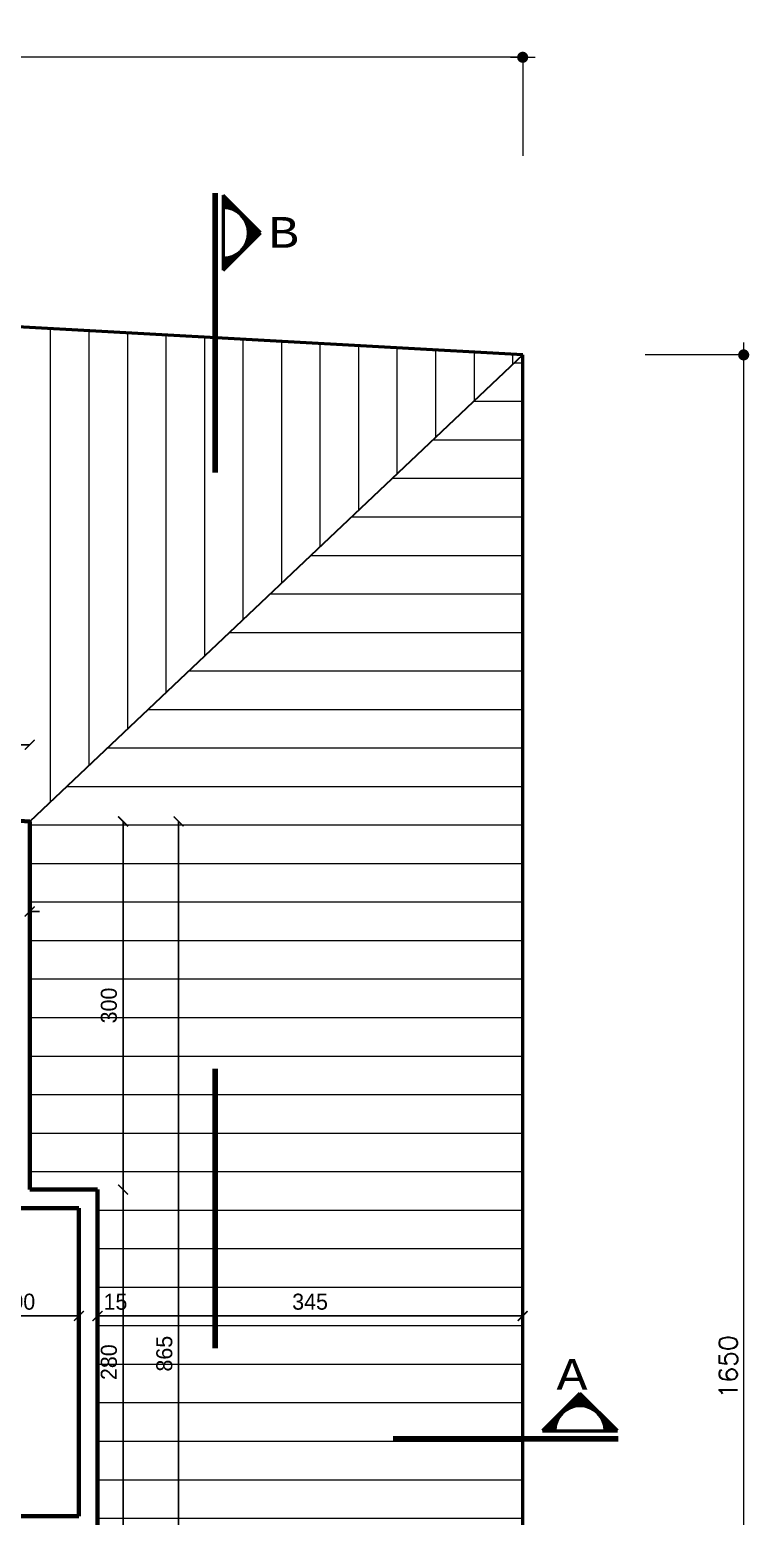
# Model space of a CAD drawing. Header units: millimetres. Extents: x 35860 to 71103, y -11298 to -8385.
# Drawn here: x 53546 to 54129, y -10123 to -8917 of the extents above; entities that cross this region are included whole.
import ezdxf

# ---------------------------------------------------------------- set-up
doc = ezdxf.new("R2010")
doc.units = ezdxf.units.MM
doc.header["$MEASUREMENT"] = 0
doc.layers.get('0').update_dxf_attribs({"lineweight": 15})
doc.layers.get('Defpoints').update_dxf_attribs({"lineweight": 20})
for name, color, linetype, lineweight in [('03_Yazı', 1, 'Continuous', 30), ('05', 4, 'Continuous', 50), ('07', 3, 'Continuous', 70), ('Aks&Tefriş', 5, 'Continuous', 20), ('Ölçü', 140, 'Continuous', 20)]:
    doc.layers.add(name, color=color, linetype=linetype, lineweight=lineweight)
doc.styles.add('0', font='txt.shx')
doc.styles.add('C', font='')
doc.styles.get('C').set_extended_font_data('Courier New Tur')
doc.dimstyles.new('_VI80I', dxfattribs={"dimtxt": 15, "dimasz": 1, "dimexe": 0, "dimexo": 100, "dimgap": 5, "dimtad": 1, "dimdec": 0, "dimlfac": -1, "dimzin": 12, "dimdsep": 46, "dimtxsty": '0', "dimblk1": 'DOT80_2', "dimblk2": 'DOT80_1', "dimsah": 1, "dimcen": 2.5, "dimse1": 1, "dimse2": 1, "dimclrd": 256, "dimclrt": 1, "dimadec": 8, "dimazin": 0, "dimtfac": 1, "dimtdec": 0, "dimtmove": 0, "dimatfit": 0, "dimldrblk": 'DOT', "dimfxl": 1, "dimtolj": 1, "dimtzin": 0, "dimlwd": -1, "dimarcsym": 0})
doc.dimstyles.new('STANDART', dxfattribs={"dimtxt": 13, "dimasz": 8, "dimexe": 1.25, "dimexo": 0.625, "dimgap": 5, "dimtad": 1, "dimdec": 0, "dimrnd": 5, "dimzin": 1, "dimdsep": 46, "dimtxsty": 'Standard', "dimblk1": 'ARCHTICK', "dimblk2": 'ARCHTICK', "dimsah": 1, "dimcen": 2.5, "dimclrd": 256, "dimclre": 256, "dimclrt": 1, "dimadec": 0, "dimazin": 0, "dimtfac": 1, "dimtdec": 0, "dimtofl": 0, "dimtmove": 1, "dimatfit": 0, "dimldrblk": 'ARCHTICK', "dimfxl": 1, "dimtolj": 1, "dimtzin": 0, "dimarcsym": 0})

# ---------------------------------------------------------------- blocks, each defined once
blk = doc.blocks.new('_ARCHTICK')
at = {"color": 0, "linetype": 'ByBlock', "const_width": 0.15}
blk.add_lwpolyline([(-0.5, -0.5), (0.5, 0.5)], dxfattribs=at)
blk = doc.blocks.new('*D60')
at = {"layer": 'Defpoints', "color": 0, "transparency": 16777216}
for p in [(53545.5, -9559.6), (53530.5, -9575.4), (53530.5, -9632.7)]:
    blk.add_point(p, dxfattribs=at)
at = {"layer": 'Ölçü', "lineweight": -2, "transparency": 16777216}
for p, q in [((53530.5, -9576.1), (53530.5, -9634)), ((53530.5, -9632.7), (53522.5, -9632.7)), ((53545.5, -9632.7), (53553.5, -9632.7))]:
    blk.add_line(p, q, dxfattribs=at)
at = {"layer": 'Ölçü', "lineweight": -2, "transparency": 16777216, "xscale": 8, "yscale": 8, "zscale": 8}
blk.add_blockref('_ARCHTICK', (53530.5, -9632.7), dxfattribs=at)
at = {"layer": 'Ölçü', "lineweight": -2, "transparency": 16777216, "xscale": 8, "yscale": 8, "zscale": 8, "rotation": 180}
blk.add_blockref('_ARCHTICK', (53545.5, -9632.7), dxfattribs=at)
at = {"layer": 'Ölçü', "color": 1, "transparency": 16777216, "insert": (53506.7, -9621.2), "char_height": 13, "attachment_point": 5}
blk.add_mtext('\\A1;15', dxfattribs=at)
blk = doc.blocks.new('*D63')
at = {"layer": 'Defpoints', "color": 0, "transparency": 16777216}
for p in [(53485.5, -9960.9), (53585.5, -9960.9), (53585.5, -9962)]:
    blk.add_point(p, dxfattribs=at)
at = {"layer": 'Ölçü', "lineweight": -2, "transparency": 16777216}
for p, q in [((53485.5, -9960.9), (53585.5, -9960.9)), ((53585.5, -9961.4), (53585.5, -9959.7))]:
    blk.add_line(p, q, dxfattribs=at)
at = {"layer": 'Ölçü', "lineweight": -2, "transparency": 16777216, "xscale": 8, "yscale": 8, "zscale": 8, "rotation": 180}
blk.add_blockref('_ARCHTICK', (53485.5, -9960.9), dxfattribs=at)
at = {"layer": 'Ölçü', "lineweight": -2, "transparency": 16777216, "xscale": 8, "yscale": 8, "zscale": 8}
blk.add_blockref('_ARCHTICK', (53585.5, -9960.9), dxfattribs=at)
at = {"layer": 'Ölçü', "color": 1, "transparency": 16777216, "insert": (53535.5, -9949.4), "char_height": 13, "attachment_point": 5}
blk.add_mtext('\\A1;100', dxfattribs=at)
blk = doc.blocks.new('*D64')
at = {"layer": 'Defpoints', "color": 0, "transparency": 16777216}
for p in [(53585.5, -9962), (53600.5, -9960.9), (53600.5, -9962)]:
    blk.add_point(p, dxfattribs=at)
at = {"layer": 'Ölçü', "lineweight": -2, "transparency": 16777216}
for p, q in [((53585.5, -9960.9), (53577.5, -9960.9)), ((53600.5, -9961.4), (53600.5, -9959.7)), ((53600.5, -9960.9), (53608.5, -9960.9))]:
    blk.add_line(p, q, dxfattribs=at)
at = {"layer": 'Ölçü', "lineweight": -2, "transparency": 16777216, "xscale": 8, "yscale": 8, "zscale": 8}
blk.add_blockref('_ARCHTICK', (53585.5, -9960.9), dxfattribs=at)
at = {"layer": 'Ölçü', "lineweight": -2, "transparency": 16777216, "xscale": 8, "yscale": 8, "zscale": 8, "rotation": 180}
blk.add_blockref('_ARCHTICK', (53600.5, -9960.9), dxfattribs=at)
at = {"layer": 'Ölçü', "color": 1, "transparency": 16777216, "insert": (53615.1, -9949.4), "char_height": 13, "attachment_point": 5}
blk.add_mtext('\\A1;15', dxfattribs=at)
blk = doc.blocks.new('*D65')
at = {"layer": 'Defpoints', "color": 0, "transparency": 16777216}
for p in [(53600.5, -9962), (53945.5, -9960.9), (53945.5, -9964.9)]:
    blk.add_point(p, dxfattribs=at)
at = {"layer": 'Ölçü', "lineweight": -2, "transparency": 16777216}
for p, q in [((53600.5, -9960.9), (53945.5, -9960.9)), ((53945.5, -9964.3), (53945.5, -9959.7))]:
    blk.add_line(p, q, dxfattribs=at)
at = {"layer": 'Ölçü', "lineweight": -2, "transparency": 16777216, "xscale": 8, "yscale": 8, "zscale": 8, "rotation": 180}
blk.add_blockref('_ARCHTICK', (53600.5, -9960.9), dxfattribs=at)
at = {"layer": 'Ölçü', "lineweight": -2, "transparency": 16777216, "xscale": 8, "yscale": 8, "zscale": 8}
blk.add_blockref('_ARCHTICK', (53945.5, -9960.9), dxfattribs=at)
at = {"layer": 'Ölçü', "color": 1, "transparency": 16777216, "insert": (53773, -9949.4), "char_height": 13, "attachment_point": 5}
blk.add_mtext('\\A1;345', dxfattribs=at)
blk = doc.blocks.new('*D76')
at = {"layer": 'Defpoints', "color": 0, "transparency": 16777216}
for p in [(53145.5, -9497.4), (53145.5, -9537.5), (53545.5, -9559.6)]:
    blk.add_point(p, dxfattribs=at)
at = {"layer": 'Ölçü', "lineweight": -2, "transparency": 16777216}
for p, q in [((53145.5, -9536.9), (53145.5, -9496.1)), ((53545.5, -9497.4), (53145.5, -9497.4))]:
    blk.add_line(p, q, dxfattribs=at)
at = {"layer": 'Ölçü', "lineweight": -2, "transparency": 16777216, "xscale": 8, "yscale": 8, "zscale": 8, "rotation": 180}
blk.add_blockref('_ARCHTICK', (53145.5, -9497.4), dxfattribs=at)
at = {"layer": 'Ölçü', "lineweight": -2, "transparency": 16777216, "xscale": 8, "yscale": 8, "zscale": 8}
blk.add_blockref('_ARCHTICK', (53545.5, -9497.4), dxfattribs=at)
at = {"layer": 'Ölçü', "color": 1, "transparency": 16777216, "insert": (53345.5, -9485.9), "char_height": 13, "attachment_point": 5}
blk.add_mtext('\\A1;400', dxfattribs=at)
blk = doc.blocks.new('DOT')
at = {"color": 0}
blk.add_line((-10, 0), (10, 0), dxfattribs=at)
at = {"color": 0, "const_width": 4.5}
blk.add_lwpolyline([(-2.25, 0, 1), (2.25, 0, 1)], format="xyb", close=True, dxfattribs=at)
blk = doc.blocks.new('DOT80_1')
at = {"color": 0}
blk.add_line((0, 0), (0, 80), dxfattribs=at)
blk.add_blockref('DOT', (0, 0))
blk = doc.blocks.new('DOT80_2')
at = {"color": 0}
blk.add_line((0, 0), (0, -80), dxfattribs=at)
blk.add_blockref('DOT', (0, 0))
blk = doc.blocks.new('*D361')
at = {"layer": 'Aks&Tefriş', "transparency": 16777216}
blk.add_line((53944.5, -8939.6), (52746.5, -8939.6), dxfattribs=at)
at = {"layer": 'Defpoints', "color": 0, "transparency": 16777216}
for p in [(52745.5, -8939.6), (52745.5, -9114.8), (53945.5, -9181.1)]:
    blk.add_point(p, dxfattribs=at)
at = {"layer": 'Aks&Tefriş', "transparency": 16777216, "rotation": 180}
blk.add_blockref('DOT80_1', (52745.5, -8939.6), dxfattribs=at)
at = {"layer": 'Aks&Tefriş', "transparency": 16777216}
blk.add_blockref('DOT80_2', (53945.5, -8939.6), dxfattribs=at)
at = {"layer": 'Aks&Tefriş', "color": 1, "transparency": 16777216, "insert": (53345.5, -8927.1), "char_height": 15, "attachment_point": 5, "style": '0'}
blk.add_mtext('\\A1;1200', dxfattribs=at)
blk = doc.blocks.new('*D1035')
at = {"layer": 'Defpoints', "color": 0, "transparency": 16777216}
for p in [(53600.5, -9858.4), (53621.3, -9858.4), (53545.5, -10138.4)]:
    blk.add_point(p, dxfattribs=at)
at = {"layer": 'Ölçü', "lineweight": -2, "transparency": 16777216}
blk.add_line((53621.3, -10138.4), (53621.3, -9858.4), dxfattribs=at)
at = {"layer": 'Ölçü', "lineweight": -2, "transparency": 16777216, "xscale": 8, "yscale": 8, "zscale": 8}
for p, rotation in [((53621.3, -9858.4), 90), ((53621.3, -10138.4), 270)]:
    blk.add_blockref('_ARCHTICK', p, dxfattribs=dict(at, rotation=rotation))
at = {"layer": 'Ölçü', "color": 1, "transparency": 16777216, "insert": (53609.8, -9998.4), "char_height": 13, "attachment_point": 5, "rotation": 90}
blk.add_mtext('\\A1;280', dxfattribs=at)
blk = doc.blocks.new('*D1036')
at = {"layer": 'Defpoints', "color": 0, "transparency": 16777216}
for p in [(53546.2, -9559.6), (53621.3, -9559.6), (53600.5, -9858.4)]:
    blk.add_point(p, dxfattribs=at)
at = {"layer": 'Ölçü', "lineweight": -2, "transparency": 16777216}
blk.add_line((53621.3, -9858.4), (53621.3, -9559.6), dxfattribs=at)
at = {"layer": 'Ölçü', "lineweight": -2, "transparency": 16777216, "xscale": 8, "yscale": 8, "zscale": 8}
for p, rotation in [((53621.3, -9559.6), 90), ((53621.3, -9858.4), 270)]:
    blk.add_blockref('_ARCHTICK', p, dxfattribs=dict(at, rotation=rotation))
at = {"layer": 'Ölçü', "color": 1, "transparency": 16777216, "insert": (53609.8, -9709), "char_height": 13, "attachment_point": 5, "rotation": 90}
blk.add_mtext('\\A1;300', dxfattribs=at)
blk = doc.blocks.new('*D1055')
at = {"layer": 'Defpoints', "color": 0, "transparency": 16777216}
for p in [(53545.5, -9559.6), (53666.3, -9559.6), (53589.9, -10423.4)]:
    blk.add_point(p, dxfattribs=at)
at = {"layer": 'Ölçü', "lineweight": -2, "transparency": 16777216}
blk.add_line((53666.3, -10423.4), (53666.3, -9559.6), dxfattribs=at)
at = {"layer": 'Ölçü', "lineweight": -2, "transparency": 16777216, "xscale": 8, "yscale": 8, "zscale": 8}
for p, rotation in [((53666.3, -9559.6), 90), ((53666.3, -10423.4), 270)]:
    blk.add_blockref('_ARCHTICK', p, dxfattribs=dict(at, rotation=rotation))
at = {"layer": 'Ölçü', "color": 1, "transparency": 16777216, "insert": (53654.8, -9991.5), "char_height": 13, "attachment_point": 5, "rotation": 90}
blk.add_mtext('\\A1;865', dxfattribs=at)

msp = doc.modelspace()

# ---------------------------------------------------------------- hatches: boundary and pattern name
h = msp.add_hatch()
h.set_pattern_fill('LINE', color=256, scale=250, angle=90, style=0)
h.paths.add_polyline_path([(53945.5, -9181.1), (52745.5, -9114.8), (53145.5, -9537.5), (53399.5, -9551.5), (53399.8, -9546.5), (53509.6, -9552.6), (53509.3, -9557.6), (53545.5, -9559.6)])
h.paths.add_polyline_path([(53335.5, -9398.8), (53335.5, -9473.8), (53320.5, -9473.8), (53320.5, -9398.8)], flags=16)
h.paths.add_polyline_path([(53321, -9466.2, -1), (53334.8, -9466.2, -1)], flags=0)
h.paths.add_polyline_path([(53334.8, -9451.2, -1), (53321, -9451.2, -1)], flags=0)
h.paths.add_polyline_path([(53334.8, -9436.2, -1), (53321, -9436.2, -1)], flags=0)
h.paths.add_polyline_path([(53334.8, -9421.2, -1), (53321, -9421.2, -1)], flags=0)
h.paths.add_polyline_path([(53335.5, -9458.8), (53335.5, -9473.8), (53326.9, -9473.8), (53326.9, -9463), (53324.6, -9458.8)], flags=16)
h.paths.add_polyline_path([(53334.8, -9406.2, -1), (53321, -9406.2, -1)], flags=0)
h.paths.add_polyline_path([(53399.3, -9370.8), (53399.3, -9334), (53418.8, -9334), (53418.8, -9370.8)], flags=24)
h.paths.add_polyline_path([(53327.1, -9476.1), (53364, -9476.1), (53364, -9495.6), (53327.1, -9495.6)], flags=24)
h.paths.add_polyline_path([(53399.3, -9547.9), (53399.3, -9524.1), (53418.8, -9524.1), (53418.8, -9547.9)], flags=24)
h = msp.add_hatch()
h.set_pattern_fill('LINE', color=256, scale=250, style=0)
h.paths.add_polyline_path([(53945.5, -9181.1), (53545.5, -9559.6), (53545.5, -9858.4), (53600.5, -9858.4), (53600.5, -10138.4), (53545.5, -10138.4), (53545.5, -10423.4), (53945.5, -10823.4)])
h.paths.add_polyline_path([(53603.1, -9939.7), (53627, -9939.7), (53627, -9959.2), (53603.1, -9959.2)], flags=24)
h.paths.add_polyline_path([(53752.5, -9939.7), (53793.6, -9939.7), (53793.6, -9959.2), (53752.5, -9959.2)], flags=24)
h.paths.add_polyline_path([(53544.4, -10326.4), (53568.2, -10326.4), (53568.2, -10345.9), (53544.4, -10345.9)], flags=9)
h.paths.add_polyline_path([(53600.7, -9727.4), (53600.7, -9690.6), (53620.2, -9690.6), (53620.2, -9727.4)], flags=24)

# ---------------------------------------------------------------- linework, layer by layer
at = {"layer": '03_Yazı'}
msp.add_line((53945.5, -9181.1), (53545.5, -9559.6), dxfattribs=at)
at = {"layer": '05', "ltscale": 3}
for p, q in [((53695.1, -9276.5), (53695.1, -9049.9)), ((53695.1, -9276.5), (53695.1, -9049.9)), ((53695.1, -9276.5), (53695.1, -9049.9)), ((53696.1, -9276.5), (53696.1, -9049.9)), ((53696.1, -9276.5), (53696.1, -9049.9)), ((53696.1, -9276.5), (53696.1, -9049.9)), ((53697.1, -9276.5), (53697.1, -9049.9)), ((53697.1, -9276.5), (53697.1, -9049.9)), ((53697.1, -9276.5), (53697.1, -9049.9)), ((53695.1, -9987), (53695.1, -9760.3)), ((53695.1, -9987), (53695.1, -9760.3)), ((53695.1, -9987), (53695.1, -9760.3)), ((53696.1, -9987), (53696.1, -9760.3)), ((53696.1, -9987), (53696.1, -9760.3)), ((53696.1, -9987), (53696.1, -9760.3)), ((53697.1, -9987), (53697.1, -9760.3)), ((53697.1, -9987), (53697.1, -9760.3)), ((53697.1, -9987), (53697.1, -9760.3)), ((54022.9, -10059.7), (53840.3, -10059.7)), ((54022.9, -10059.7), (53840.3, -10059.7)), ((54022.9, -10059.7), (53840.3, -10059.7)), ((54022.9, -10060.7), (53840.3, -10060.7)), ((54022.9, -10060.7), (53840.3, -10060.7)), ((54022.9, -10060.7), (53840.3, -10060.7)), ((54022.9, -10061.7), (53840.3, -10061.7)), ((54022.9, -10061.7), (53840.3, -10061.7)), ((54022.9, -10061.7), (53840.3, -10061.7))]:
    msp.add_line(p, q, dxfattribs=at)
at = {"layer": '05'}
for p, q in [((53702.6, -9051.7), (53702.6, -9112.4)), ((53732.9, -9082.1), (53702.6, -9051.7)), ((53702.6, -9051.7), (53702.6, -9112.4)), ((53732.9, -9082.1), (53702.6, -9051.7)), ((53702.6, -9051.7), (53702.6, -9112.4)), ((53732.9, -9082.1), (53702.6, -9051.7)), ((53702.6, -9052.2), (53702.8, -9051.9)), ((53702.6, -9052.2), (53702.8, -9051.9)), ((53702.6, -9052.2), (53702.8, -9051.9)), ((53702.6, -9052.8), (53703.1, -9052.2)), ((53702.6, -9052.8), (53703.1, -9052.2)), ((53702.6, -9052.8), (53703.1, -9052.2)), ((53702.6, -9053.4), (53703.4, -9052.5)), ((53702.6, -9053.4), (53703.4, -9052.5)), ((53702.6, -9053.4), (53703.4, -9052.5)), ((53702.6, -9054), (53703.7, -9052.8)), ((53702.6, -9054), (53703.7, -9052.8)), ((53702.6, -9054), (53703.7, -9052.8)), ((53702.6, -9054.6), (53704, -9053.1)), ((53702.6, -9054.6), (53704, -9053.1)), ((53702.6, -9054.6), (53704, -9053.1)), ((53702.6, -9055.2), (53704.3, -9053.4)), ((53702.6, -9055.2), (53704.3, -9053.4)), ((53702.6, -9055.2), (53704.3, -9053.4)), ((53702.6, -9055.8), (53704.6, -9053.7)), ((53702.6, -9055.8), (53704.6, -9053.7)), ((53702.6, -9055.8), (53704.6, -9053.7)), ((53702.6, -9056.4), (53704.9, -9054.1)), ((53702.6, -9056.4), (53704.9, -9054.1)), ((53702.6, -9056.4), (53704.9, -9054.1)), ((53702.6, -9057), (53705.2, -9054.4)), ((53702.6, -9057), (53705.2, -9054.4)), ((53702.6, -9057), (53705.2, -9054.4)), ((53702.6, -9057.6), (53705.5, -9054.7)), ((53702.6, -9057.6), (53705.5, -9054.7)), ((53702.6, -9057.6), (53705.5, -9054.7)), ((53702.6, -9058.2), (53705.8, -9055)), ((53702.6, -9058.2), (53705.8, -9055)), ((53702.6, -9058.2), (53705.8, -9055)), ((53702.6, -9058.8), (53706.1, -9055.3)), ((53702.6, -9058.8), (53706.1, -9055.3)), ((53702.6, -9058.8), (53706.1, -9055.3)), ((53702.6, -9059.4), (53706.4, -9055.6)), ((53702.6, -9059.4), (53706.4, -9055.6)), ((53702.6, -9059.4), (53706.4, -9055.6)), ((53702.6, -9060), (53706.7, -9055.9)), ((53702.6, -9060), (53706.7, -9055.9)), ((53702.6, -9060), (53706.7, -9055.9)), ((53702.6, -9060.6), (53707, -9056.2)), ((53702.6, -9060.6), (53707, -9056.2)), ((53702.6, -9060.6), (53707, -9056.2)), ((53702.6, -9061.2), (53707.3, -9056.5)), ((53702.6, -9061.2), (53707.3, -9056.5)), ((53702.6, -9061.2), (53707.3, -9056.5)), ((53702.9, -9061.5), (53707.6, -9056.8)), ((53702.9, -9061.5), (53707.6, -9056.8)), ((53702.9, -9061.5), (53707.6, -9056.8)), ((53703.5, -9061.5), (53707.9, -9057.1)), ((53703.5, -9061.5), (53707.9, -9057.1)), ((53703.5, -9061.5), (53707.9, -9057.1)), ((53704.1, -9061.6), (53708.2, -9057.4)), ((53704.1, -9061.6), (53708.2, -9057.4)), ((53704.1, -9061.6), (53708.2, -9057.4)), ((53704.6, -9061.6), (53708.6, -9057.7)), ((53704.6, -9061.6), (53708.6, -9057.7)), ((53704.6, -9061.6), (53708.6, -9057.7)), ((53705.2, -9061.7), (53708.9, -9058)), ((53705.2, -9061.7), (53708.9, -9058)), ((53705.2, -9061.7), (53708.9, -9058)), ((53705.7, -9061.8), (53709.2, -9058.3)), ((53705.7, -9061.8), (53709.2, -9058.3)), ((53705.7, -9061.8), (53709.2, -9058.3)), ((53706.2, -9061.8), (53709.5, -9058.6)), ((53706.2, -9061.8), (53709.5, -9058.6)), ((53706.2, -9061.8), (53709.5, -9058.6)), ((53706.7, -9061.9), (53709.8, -9058.9)), ((53706.7, -9061.9), (53709.8, -9058.9)), ((53706.7, -9061.9), (53709.8, -9058.9)), ((53707.2, -9062), (53710.1, -9059.2)), ((53707.2, -9062), (53710.1, -9059.2)), ((53707.2, -9062), (53710.1, -9059.2)), ((53707.7, -9062.2), (53710.4, -9059.5)), ((53707.7, -9062.2), (53710.4, -9059.5)), ((53707.7, -9062.2), (53710.4, -9059.5)), ((53708.2, -9062.3), (53710.7, -9059.8)), ((53708.2, -9062.3), (53710.7, -9059.8)), ((53708.2, -9062.3), (53710.7, -9059.8)), ((53708.6, -9062.4), (53711, -9060.1)), ((53708.6, -9062.4), (53711, -9060.1)), ((53708.6, -9062.4), (53711, -9060.1)), ((53709.1, -9062.6), (53711.3, -9060.4)), ((53709.1, -9062.6), (53711.3, -9060.4)), ((53709.1, -9062.6), (53711.3, -9060.4)), ((53709.5, -9062.7), (53711.6, -9060.7)), ((53709.5, -9062.7), (53711.6, -9060.7)), ((53709.5, -9062.7), (53711.6, -9060.7)), ((53710, -9062.9), (53711.9, -9061)), ((53710, -9062.9), (53711.9, -9061)), ((53710, -9062.9), (53711.9, -9061)), ((53710.4, -9063.1), (53712.2, -9061.3)), ((53710.4, -9063.1), (53712.2, -9061.3)), ((53710.4, -9063.1), (53712.2, -9061.3)), ((53710.8, -9063.3), (53712.5, -9061.6)), ((53710.8, -9063.3), (53712.5, -9061.6)), ((53710.8, -9063.3), (53712.5, -9061.6)), ((53711.3, -9063.4), (53712.8, -9061.9)), ((53711.3, -9063.4), (53712.8, -9061.9)), ((53711.3, -9063.4), (53712.8, -9061.9)), ((53711.7, -9063.6), (53713.1, -9062.2)), ((53711.7, -9063.6), (53713.1, -9062.2)), ((53711.7, -9063.6), (53713.1, -9062.2)), ((53712.1, -9063.8), (53713.4, -9062.5)), ((53712.1, -9063.8), (53713.4, -9062.5)), ((53712.1, -9063.8), (53713.4, -9062.5)), ((53712.5, -9064.1), (53713.7, -9062.8)), ((53712.5, -9064.1), (53713.7, -9062.8)), ((53712.5, -9064.1), (53713.7, -9062.8)), ((53712.9, -9064.3), (53714, -9063.1)), ((53712.9, -9064.3), (53714, -9063.1)), ((53712.9, -9064.3), (53714, -9063.1)), ((53713.2, -9064.5), (53714.3, -9063.4)), ((53713.2, -9064.5), (53714.3, -9063.4)), ((53713.2, -9064.5), (53714.3, -9063.4)), ((53713.6, -9064.7), (53714.6, -9063.7)), ((53713.6, -9064.7), (53714.6, -9063.7)), ((53713.6, -9064.7), (53714.6, -9063.7)), ((53714, -9065), (53714.9, -9064)), ((53714, -9065), (53714.9, -9064)), ((53714, -9065), (53714.9, -9064)), ((53714.3, -9065.2), (53715.2, -9064.3)), ((53714.3, -9065.2), (53715.2, -9064.3)), ((53714.3, -9065.2), (53715.2, -9064.3)), ((53714.7, -9065.5), (53715.5, -9064.6)), ((53714.7, -9065.5), (53715.5, -9064.6)), ((53714.7, -9065.5), (53715.5, -9064.6)), ((53715, -9065.7), (53715.8, -9064.9)), ((53715, -9065.7), (53715.8, -9064.9)), ((53715, -9065.7), (53715.8, -9064.9)), ((53715.4, -9066), (53716.1, -9065.2)), ((53715.4, -9066), (53716.1, -9065.2)), ((53715.4, -9066), (53716.1, -9065.2)), ((53715.7, -9066.3), (53716.4, -9065.5)), ((53715.7, -9066.3), (53716.4, -9065.5)), ((53715.7, -9066.3), (53716.4, -9065.5)), ((53716, -9066.5), (53716.7, -9065.9)), ((53716, -9066.5), (53716.7, -9065.9)), ((53716, -9066.5), (53716.7, -9065.9)), ((53716.4, -9066.8), (53717, -9066.2)), ((53716.4, -9066.8), (53717, -9066.2)), ((53716.4, -9066.8), (53717, -9066.2)), ((53716.7, -9067.1), (53717.3, -9066.5)), ((53716.7, -9067.1), (53717.3, -9066.5)), ((53716.7, -9067.1), (53717.3, -9066.5)), ((53717, -9067.4), (53717.6, -9066.8)), ((53717, -9067.4), (53717.6, -9066.8)), ((53717, -9067.4), (53717.6, -9066.8)), ((53717.3, -9067.7), (53717.9, -9067.1)), ((53717.3, -9067.7), (53717.9, -9067.1)), ((53717.3, -9067.7), (53717.9, -9067.1)), ((53717.6, -9068), (53718.2, -9067.4)), ((53717.6, -9068), (53718.2, -9067.4)), ((53717.6, -9068), (53718.2, -9067.4)), ((53717.9, -9068.3), (53718.5, -9067.7)), ((53717.9, -9068.3), (53718.5, -9067.7)), ((53717.9, -9068.3), (53718.5, -9067.7)), ((53718.1, -9068.7), (53718.8, -9068)), ((53718.1, -9068.7), (53718.8, -9068)), ((53718.1, -9068.7), (53718.8, -9068)), ((53718.4, -9069), (53719.1, -9068.3)), ((53718.4, -9069), (53719.1, -9068.3)), ((53718.4, -9069), (53719.1, -9068.3)), ((53718.7, -9069.3), (53719.4, -9068.6)), ((53718.7, -9069.3), (53719.4, -9068.6)), ((53718.7, -9069.3), (53719.4, -9068.6)), ((53719, -9069.7), (53719.7, -9068.9)), ((53719, -9069.7), (53719.7, -9068.9)), ((53719, -9069.7), (53719.7, -9068.9)), ((53719.2, -9070), (53720, -9069.2)), ((53719.2, -9070), (53720, -9069.2)), ((53719.2, -9070), (53720, -9069.2)), ((53719.5, -9070.4), (53720.4, -9069.5)), ((53719.5, -9070.4), (53720.4, -9069.5)), ((53719.5, -9070.4), (53720.4, -9069.5)), ((53719.7, -9070.7), (53720.7, -9069.8)), ((53719.7, -9070.7), (53720.7, -9069.8)), ((53719.7, -9070.7), (53720.7, -9069.8)), ((53719.9, -9071.1), (53721, -9070.1)), ((53719.9, -9071.1), (53721, -9070.1)), ((53719.9, -9071.1), (53721, -9070.1)), ((53720.2, -9071.5), (53721.3, -9070.4)), ((53720.2, -9071.5), (53721.3, -9070.4)), ((53720.2, -9071.5), (53721.3, -9070.4)), ((53702.6, -9111.5), (53732.5, -9081.6)), ((53702.6, -9111.5), (53732.5, -9081.6)), ((53702.6, -9111.5), (53732.5, -9081.6)), ((53702.6, -9112.1), (53732.8, -9081.9)), ((53702.6, -9112.1), (53732.8, -9081.9)), ((53702.6, -9112.1), (53732.8, -9081.9)), ((53702.6, -9112.4), (53732.9, -9082.1)), ((53702.6, -9112.4), (53732.9, -9082.1)), ((53702.6, -9112.4), (53732.9, -9082.1)), ((53718.9, -9094.5), (53732.1, -9081.3)), ((53718.9, -9094.5), (53732.1, -9081.3)), ((53718.9, -9094.5), (53732.1, -9081.3)), ((53720.2, -9092.6), (53731.8, -9081)), ((53720.2, -9092.6), (53731.8, -9081)), ((53720.2, -9092.6), (53731.8, -9081)), ((53720.4, -9071.8), (53721.6, -9070.7)), ((53720.4, -9071.8), (53721.6, -9070.7)), ((53720.4, -9071.8), (53721.6, -9070.7)), ((53720.6, -9072.2), (53721.9, -9071)), ((53720.6, -9072.2), (53721.9, -9071)), ((53720.6, -9072.2), (53721.9, -9071)), ((53720.8, -9072.6), (53722.2, -9071.3)), ((53720.8, -9072.6), (53722.2, -9071.3)), ((53720.8, -9072.6), (53722.2, -9071.3)), ((53720.9, -9091.3), (53731.5, -9080.7)), ((53720.9, -9091.3), (53731.5, -9080.7)), ((53720.9, -9091.3), (53731.5, -9080.7)), ((53721, -9073), (53722.5, -9071.6)), ((53721, -9073), (53722.5, -9071.6)), ((53721, -9073), (53722.5, -9071.6)), ((53721.2, -9073.4), (53722.8, -9071.9)), ((53721.2, -9073.4), (53722.8, -9071.9)), ((53721.2, -9073.4), (53722.8, -9071.9)), ((53721.4, -9073.9), (53723.1, -9072.2)), ((53721.4, -9073.9), (53723.1, -9072.2)), ((53721.4, -9073.9), (53723.1, -9072.2)), ((53721.5, -9090.2), (53731.2, -9080.4)), ((53721.5, -9090.2), (53731.2, -9080.4)), ((53721.5, -9090.2), (53731.2, -9080.4)), ((53721.6, -9074.3), (53723.4, -9072.5)), ((53721.6, -9074.3), (53723.4, -9072.5)), ((53721.6, -9074.3), (53723.4, -9072.5)), ((53721.8, -9074.7), (53723.7, -9072.8)), ((53721.8, -9074.7), (53723.7, -9072.8)), ((53721.8, -9074.7), (53723.7, -9072.8)), ((53721.9, -9075.2), (53724, -9073.1)), ((53721.9, -9075.2), (53724, -9073.1)), ((53721.9, -9075.2), (53724, -9073.1)), ((53721.9, -9089.2), (53730.9, -9080.1)), ((53721.9, -9089.2), (53730.9, -9080.1)), ((53721.9, -9089.2), (53730.9, -9080.1)), ((53722.1, -9075.6), (53724.3, -9073.4)), ((53722.1, -9075.6), (53724.3, -9073.4)), ((53722.1, -9075.6), (53724.3, -9073.4)), ((53722.2, -9076.1), (53724.6, -9073.7)), ((53722.2, -9076.1), (53724.6, -9073.7)), ((53722.2, -9076.1), (53724.6, -9073.7)), ((53722.2, -9088.2), (53730.6, -9079.8)), ((53722.2, -9088.2), (53730.6, -9079.8)), ((53722.2, -9088.2), (53730.6, -9079.8)), ((53722.4, -9076.5), (53724.9, -9074)), ((53722.4, -9076.5), (53724.9, -9074)), ((53722.4, -9076.5), (53724.9, -9074)), ((53722.4, -9087.4), (53730.3, -9079.5)), ((53722.4, -9087.4), (53730.3, -9079.5)), ((53722.4, -9087.4), (53730.3, -9079.5)), ((53722.5, -9077), (53725.2, -9074.3)), ((53722.5, -9077), (53725.2, -9074.3)), ((53722.5, -9077), (53725.2, -9074.3)), ((53722.6, -9077.5), (53725.5, -9074.6)), ((53722.6, -9077.5), (53725.5, -9074.6)), ((53722.6, -9077.5), (53725.5, -9074.6)), ((53722.6, -9086.6), (53730, -9079.2)), ((53722.6, -9086.6), (53730, -9079.2)), ((53722.6, -9086.6), (53730, -9079.2)), ((53722.7, -9078), (53725.8, -9074.9)), ((53722.7, -9078), (53725.8, -9074.9)), ((53722.7, -9078), (53725.8, -9074.9)), ((53722.8, -9078.5), (53726.1, -9075.2)), ((53722.8, -9078.5), (53726.1, -9075.2)), ((53722.8, -9078.5), (53726.1, -9075.2)), ((53722.8, -9085.8), (53729.7, -9078.9)), ((53722.8, -9085.8), (53729.7, -9078.9)), ((53722.8, -9085.8), (53729.7, -9078.9)), ((53722.9, -9079), (53726.4, -9075.5)), ((53722.9, -9079), (53726.4, -9075.5)), ((53722.9, -9079), (53726.4, -9075.5)), ((53722.9, -9085.1), (53729.4, -9078.6)), ((53722.9, -9085.1), (53729.4, -9078.6)), ((53722.9, -9085.1), (53729.4, -9078.6)), ((53723, -9079.6), (53726.7, -9075.8)), ((53723, -9079.6), (53726.7, -9075.8)), ((53723, -9079.6), (53726.7, -9075.8)), ((53723, -9080.1), (53727, -9076.1)), ((53723, -9080.1), (53727, -9076.1)), ((53723, -9080.1), (53727, -9076.1)), ((53723, -9084.4), (53729.1, -9078.3)), ((53723, -9084.4), (53729.1, -9078.3)), ((53723, -9084.4), (53729.1, -9078.3)), ((53723.1, -9080.7), (53727.3, -9076.4)), ((53723.1, -9080.7), (53727.3, -9076.4)), ((53723.1, -9080.7), (53727.3, -9076.4)), ((53723.1, -9081.2), (53727.6, -9076.7)), ((53723.1, -9081.2), (53727.6, -9076.7)), ((53723.1, -9081.2), (53727.6, -9076.7)), ((53723.1, -9081.8), (53727.9, -9077)), ((53723.1, -9081.8), (53727.9, -9077)), ((53723.1, -9081.8), (53727.9, -9077)), ((53723.1, -9082.4), (53728.2, -9077.3)), ((53723.1, -9082.4), (53728.2, -9077.3)), ((53723.1, -9082.4), (53728.2, -9077.3)), ((53723.1, -9083.1), (53728.5, -9077.6)), ((53723.1, -9083.1), (53728.5, -9077.6)), ((53723.1, -9083.1), (53728.5, -9077.6)), ((53723.1, -9083.7), (53728.8, -9078)), ((53723.1, -9083.7), (53728.8, -9078)), ((53723.1, -9083.7), (53728.8, -9078)), ((53702.6, -9110.8), (53715.1, -9098.4)), ((53702.6, -9110.8), (53715.1, -9098.4)), ((53702.6, -9110.8), (53715.1, -9098.4)), ((53702.6, -9110.2), (53713.2, -9099.7)), ((53702.6, -9110.2), (53713.2, -9099.7)), ((53702.6, -9110.2), (53713.2, -9099.7)), ((53702.6, -9109.6), (53711.8, -9100.4)), ((53702.6, -9109.6), (53711.8, -9100.4)), ((53702.6, -9109.6), (53711.8, -9100.4)), ((53702.6, -9109), (53710.7, -9100.9)), ((53702.6, -9109), (53710.7, -9100.9)), ((53702.6, -9109), (53710.7, -9100.9)), ((53702.6, -9108.4), (53709.7, -9101.3)), ((53702.6, -9108.4), (53709.7, -9101.3)), ((53702.6, -9108.4), (53709.7, -9101.3)), ((53702.6, -9107.8), (53708.8, -9101.6)), ((53702.6, -9107.8), (53708.8, -9101.6)), ((53702.6, -9107.8), (53708.8, -9101.6)), ((53702.6, -9107.2), (53707.9, -9101.9)), ((53702.6, -9107.2), (53707.9, -9101.9)), ((53702.6, -9107.2), (53707.9, -9101.9)), ((53702.6, -9106.6), (53707.1, -9102.1)), ((53702.6, -9106.6), (53707.1, -9102.1)), ((53702.6, -9106.6), (53707.1, -9102.1)), ((53702.6, -9106), (53706.3, -9102.2)), ((53702.6, -9106), (53706.3, -9102.2)), ((53702.6, -9106), (53706.3, -9102.2)), ((53702.6, -9105.4), (53705.6, -9102.4)), ((53702.6, -9105.4), (53705.6, -9102.4)), ((53702.6, -9105.4), (53705.6, -9102.4)), ((53702.6, -9104.8), (53704.9, -9102.5)), ((53702.6, -9104.2), (53704.2, -9102.5)), ((53702.6, -9104.8), (53704.9, -9102.5)), ((53702.6, -9104.2), (53704.2, -9102.5)), ((53702.6, -9104.8), (53704.9, -9102.5)), ((53702.6, -9104.2), (53704.2, -9102.5)), ((53702.6, -9103.6), (53703.6, -9102.6)), ((53702.6, -9103), (53703, -9102.6)), ((53702.6, -9103.6), (53703.6, -9102.6)), ((53702.6, -9103), (53703, -9102.6)), ((53702.6, -9103.6), (53703.6, -9102.6)), ((53702.6, -9103), (53703, -9102.6)), ((53945.5, -9181.1), (52745.5, -9114.8)), ((53945.5, -10823.4), (53945.5, -9181.1)), ((53992, -10023.9), (53961.6, -10054.2)), ((53992, -10023.9), (53961.6, -10054.2)), ((53992, -10023.9), (53961.6, -10054.2)), ((53981.8, -10036.4), (53980.6, -10035.3)), ((53981.8, -10036.4), (53980.6, -10035.3)), ((53981.8, -10036.4), (53980.6, -10035.3)), ((53982.2, -10036.2), (53980.9, -10035)), ((53982.2, -10036.2), (53980.9, -10035)), ((53982.2, -10036.2), (53980.9, -10035)), ((53982.6, -10036), (53981.2, -10034.7)), ((53982.6, -10036), (53981.2, -10034.7)), ((53982.6, -10036), (53981.2, -10034.7)), ((53983, -10035.8), (53981.5, -10034.3)), ((53983, -10035.8), (53981.5, -10034.3)), ((53983, -10035.8), (53981.5, -10034.3)), ((53983.4, -10035.6), (53981.8, -10034)), ((53983.4, -10035.6), (53981.8, -10034)), ((53983.4, -10035.6), (53981.8, -10034)), ((53983.8, -10035.4), (53982.1, -10033.7)), ((53983.8, -10035.4), (53982.1, -10033.7)), ((53983.8, -10035.4), (53982.1, -10033.7)), ((53984.2, -10035.2), (53982.4, -10033.4)), ((53984.2, -10035.2), (53982.4, -10033.4)), ((53984.2, -10035.2), (53982.4, -10033.4)), ((53984.6, -10035.1), (53982.7, -10033.1)), ((53984.6, -10035.1), (53982.7, -10033.1)), ((53984.6, -10035.1), (53982.7, -10033.1)), ((53985.1, -10034.9), (53983, -10032.8)), ((53985.1, -10034.9), (53983, -10032.8)), ((53985.1, -10034.9), (53983, -10032.8)), ((53985.5, -10034.7), (53983.3, -10032.5)), ((53985.5, -10034.7), (53983.3, -10032.5)), ((53985.5, -10034.7), (53983.3, -10032.5)), ((53986, -10034.6), (53983.6, -10032.2)), ((53986, -10034.6), (53983.6, -10032.2)), ((53986, -10034.6), (53983.6, -10032.2)), ((53986.5, -10034.4), (53983.9, -10031.9)), ((53986.5, -10034.4), (53983.9, -10031.9)), ((53986.5, -10034.4), (53983.9, -10031.9)), ((53986.9, -10034.3), (53984.2, -10031.6)), ((53986.9, -10034.3), (53984.2, -10031.6)), ((53986.9, -10034.3), (53984.2, -10031.6)), ((53987.4, -10034.2), (53984.6, -10031.3)), ((53987.4, -10034.2), (53984.6, -10031.3)), ((53987.4, -10034.2), (53984.6, -10031.3)), ((53987.9, -10034.1), (53984.9, -10031)), ((53987.9, -10034.1), (53984.9, -10031)), ((53987.9, -10034.1), (53984.9, -10031)), ((53988.4, -10034), (53985.2, -10030.7)), ((53988.4, -10034), (53985.2, -10030.7)), ((53988.4, -10034), (53985.2, -10030.7)), ((53989, -10033.9), (53985.5, -10030.4)), ((53989, -10033.9), (53985.5, -10030.4)), ((53989, -10033.9), (53985.5, -10030.4)), ((53989.5, -10033.8), (53985.8, -10030.1)), ((53989.5, -10033.8), (53985.8, -10030.1)), ((53989.5, -10033.8), (53985.8, -10030.1)), ((53990, -10033.8), (53986.1, -10029.8)), ((53990, -10033.8), (53986.1, -10029.8)), ((53990, -10033.8), (53986.1, -10029.8)), ((53990.6, -10033.7), (53986.4, -10029.5)), ((53990.6, -10033.7), (53986.4, -10029.5)), ((53990.6, -10033.7), (53986.4, -10029.5)), ((53991.2, -10033.7), (53986.7, -10029.2)), ((53991.2, -10033.7), (53986.7, -10029.2)), ((53991.2, -10033.7), (53986.7, -10029.2)), ((53991.8, -10033.7), (53987, -10028.9)), ((53991.8, -10033.7), (53987, -10028.9)), ((53991.8, -10033.7), (53987, -10028.9)), ((53992.4, -10033.7), (53987.3, -10028.6)), ((53992.4, -10033.7), (53987.3, -10028.6)), ((53992.4, -10033.7), (53987.3, -10028.6)), ((53993, -10033.7), (53987.6, -10028.3)), ((53993, -10033.7), (53987.6, -10028.3)), ((53993, -10033.7), (53987.6, -10028.3)), ((53993.6, -10033.8), (53987.9, -10028)), ((53993.6, -10033.8), (53987.9, -10028)), ((53993.6, -10033.8), (53987.9, -10028)), ((53994.3, -10033.8), (53988.2, -10027.7)), ((53994.3, -10033.8), (53988.2, -10027.7)), ((53994.3, -10033.8), (53988.2, -10027.7)), ((53995, -10033.9), (53988.5, -10027.4)), ((53995, -10033.9), (53988.5, -10027.4)), ((53995, -10033.9), (53988.5, -10027.4)), ((53995.7, -10034), (53988.8, -10027.1)), ((53995.7, -10034), (53988.8, -10027.1)), ((53995.7, -10034), (53988.8, -10027.1)), ((53996.5, -10034.2), (53989.1, -10026.8)), ((53996.5, -10034.2), (53989.1, -10026.8)), ((53996.5, -10034.2), (53989.1, -10026.8)), ((53997.3, -10034.4), (53989.4, -10026.5)), ((53997.3, -10034.4), (53989.4, -10026.5)), ((53997.3, -10034.4), (53989.4, -10026.5)), ((53998.2, -10034.6), (53989.7, -10026.2)), ((53998.2, -10034.6), (53989.7, -10026.2)), ((53998.2, -10034.6), (53989.7, -10026.2)), ((53999.1, -10035), (53990, -10025.9)), ((53999.1, -10035), (53990, -10025.9)), ((53999.1, -10035), (53990, -10025.9)), ((54000.1, -10035.4), (53990.3, -10025.6)), ((54000.1, -10035.4), (53990.3, -10025.6)), ((54000.1, -10035.4), (53990.3, -10025.6)), ((54001.2, -10035.9), (53990.6, -10025.3)), ((54001.2, -10035.9), (53990.6, -10025.3)), ((54001.2, -10035.9), (53990.6, -10025.3)), ((54002.6, -10036.6), (53990.9, -10025)), ((54002.6, -10036.6), (53990.9, -10025)), ((54002.6, -10036.6), (53990.9, -10025)), ((54004.5, -10037.9), (53991.2, -10024.7)), ((54004.5, -10037.9), (53991.2, -10024.7)), ((54004.5, -10037.9), (53991.2, -10024.7)), ((54021.4, -10054.2), (53991.5, -10024.4)), ((54021.4, -10054.2), (53991.5, -10024.4)), ((54021.4, -10054.2), (53991.5, -10024.4)), ((54022, -10054.2), (53991.8, -10024.1)), ((54022, -10054.2), (53991.8, -10024.1)), ((54022, -10054.2), (53991.8, -10024.1)), ((54022.3, -10054.2), (53992, -10023.9)), ((54022.3, -10054.2), (53992, -10023.9)), ((54022.3, -10054.2), (53992, -10023.9)), ((53971.8, -10050.6), (53968.5, -10047.4)), ((53971.8, -10050.6), (53968.5, -10047.4)), ((53971.8, -10050.6), (53968.5, -10047.4)), ((53971.9, -10050.1), (53968.8, -10047.1)), ((53971.9, -10050.1), (53968.8, -10047.1)), ((53971.9, -10050.1), (53968.8, -10047.1)), ((53972, -10049.6), (53969.1, -10046.8)), ((53972, -10049.6), (53969.1, -10046.8)), ((53972, -10049.6), (53969.1, -10046.8)), ((53972.1, -10049.1), (53969.4, -10046.4)), ((53972.1, -10049.1), (53969.4, -10046.4)), ((53972.1, -10049.1), (53969.4, -10046.4)), ((53972.2, -10048.6), (53969.7, -10046.1)), ((53972.2, -10048.6), (53969.7, -10046.1)), ((53972.2, -10048.6), (53969.7, -10046.1)), ((53972.4, -10048.2), (53970, -10045.8)), ((53972.4, -10048.2), (53970, -10045.8)), ((53972.4, -10048.2), (53970, -10045.8)), ((53972.5, -10047.7), (53970.3, -10045.5)), ((53972.5, -10047.7), (53970.3, -10045.5)), ((53972.5, -10047.7), (53970.3, -10045.5)), ((53972.7, -10047.3), (53970.6, -10045.2)), ((53972.7, -10047.3), (53970.6, -10045.2)), ((53972.7, -10047.3), (53970.6, -10045.2)), ((53972.8, -10046.8), (53970.9, -10044.9)), ((53972.8, -10046.8), (53970.9, -10044.9)), ((53972.8, -10046.8), (53970.9, -10044.9)), ((53973, -10046.4), (53971.2, -10044.6)), ((53973, -10046.4), (53971.2, -10044.6)), ((53973, -10046.4), (53971.2, -10044.6)), ((53973.2, -10046), (53971.5, -10044.3)), ((53973.2, -10046), (53971.5, -10044.3)), ((53973.2, -10046), (53971.5, -10044.3)), ((53973.4, -10045.6), (53971.8, -10044)), ((53973.4, -10045.6), (53971.8, -10044)), ((53973.4, -10045.6), (53971.8, -10044)), ((53973.6, -10045.1), (53972.1, -10043.7)), ((53973.6, -10045.1), (53972.1, -10043.7)), ((53973.6, -10045.1), (53972.1, -10043.7)), ((53973.8, -10044.7), (53972.5, -10043.4)), ((53973.8, -10044.7), (53972.5, -10043.4)), ((53973.8, -10044.7), (53972.5, -10043.4)), ((53974, -10044.4), (53972.8, -10043.1)), ((53974, -10044.4), (53972.8, -10043.1)), ((53974, -10044.4), (53972.8, -10043.1)), ((53974.2, -10044), (53973.1, -10042.8)), ((53974.2, -10044), (53973.1, -10042.8)), ((53974.2, -10044), (53973.1, -10042.8)), ((53974.4, -10043.6), (53973.4, -10042.5)), ((53974.4, -10043.6), (53973.4, -10042.5)), ((53974.4, -10043.6), (53973.4, -10042.5)), ((53974.7, -10043.2), (53973.7, -10042.2)), ((53974.7, -10043.2), (53973.7, -10042.2)), ((53974.7, -10043.2), (53973.7, -10042.2)), ((53974.9, -10042.8), (53974, -10041.9)), ((53974.9, -10042.8), (53974, -10041.9)), ((53974.9, -10042.8), (53974, -10041.9)), ((53975.1, -10042.5), (53974.3, -10041.6)), ((53975.1, -10042.5), (53974.3, -10041.6)), ((53975.1, -10042.5), (53974.3, -10041.6)), ((53975.4, -10042.1), (53974.6, -10041.3)), ((53975.4, -10042.1), (53974.6, -10041.3)), ((53975.4, -10042.1), (53974.6, -10041.3)), ((53975.7, -10041.8), (53974.9, -10041)), ((53975.7, -10041.8), (53974.9, -10041)), ((53975.7, -10041.8), (53974.9, -10041)), ((53975.9, -10041.4), (53975.2, -10040.7)), ((53975.9, -10041.4), (53975.2, -10040.7)), ((53975.9, -10041.4), (53975.2, -10040.7)), ((53976.2, -10041.1), (53975.5, -10040.4)), ((53976.2, -10041.1), (53975.5, -10040.4)), ((53976.2, -10041.1), (53975.5, -10040.4)), ((53976.5, -10040.8), (53975.8, -10040.1)), ((53976.5, -10040.8), (53975.8, -10040.1)), ((53976.5, -10040.8), (53975.8, -10040.1)), ((53976.7, -10040.5), (53976.1, -10039.8)), ((53976.7, -10040.5), (53976.1, -10039.8)), ((53976.7, -10040.5), (53976.1, -10039.8)), ((53977, -10040.1), (53976.4, -10039.5)), ((53977, -10040.1), (53976.4, -10039.5)), ((53977, -10040.1), (53976.4, -10039.5)), ((53977.3, -10039.8), (53976.7, -10039.2)), ((53977.3, -10039.8), (53976.7, -10039.2)), ((53977.3, -10039.8), (53976.7, -10039.2)), ((53977.6, -10039.5), (53977, -10038.9)), ((53977.6, -10039.5), (53977, -10038.9)), ((53977.6, -10039.5), (53977, -10038.9)), ((53977.9, -10039.2), (53977.3, -10038.6)), ((53977.9, -10039.2), (53977.3, -10038.6)), ((53977.9, -10039.2), (53977.3, -10038.6)), ((53978.3, -10039), (53977.6, -10038.3)), ((53978.3, -10039), (53977.6, -10038.3)), ((53978.3, -10039), (53977.6, -10038.3)), ((53978.6, -10038.7), (53977.9, -10038)), ((53978.6, -10038.7), (53977.9, -10038)), ((53978.6, -10038.7), (53977.9, -10038)), ((53978.9, -10038.4), (53978.2, -10037.7)), ((53978.9, -10038.4), (53978.2, -10037.7)), ((53978.9, -10038.4), (53978.2, -10037.7)), ((53979.2, -10038.1), (53978.5, -10037.4)), ((53979.2, -10038.1), (53978.5, -10037.4)), ((53979.2, -10038.1), (53978.5, -10037.4)), ((53979.6, -10037.9), (53978.8, -10037.1)), ((53979.6, -10037.9), (53978.8, -10037.1)), ((53979.6, -10037.9), (53978.8, -10037.1)), ((53979.9, -10037.6), (53979.1, -10036.8)), ((53979.9, -10037.6), (53979.1, -10036.8)), ((53979.9, -10037.6), (53979.1, -10036.8)), ((53980.3, -10037.3), (53979.4, -10036.5)), ((53980.3, -10037.3), (53979.4, -10036.5)), ((53980.3, -10037.3), (53979.4, -10036.5)), ((53980.7, -10037.1), (53979.7, -10036.2)), ((53980.7, -10037.1), (53979.7, -10036.2)), ((53980.7, -10037.1), (53979.7, -10036.2)), ((53981, -10036.9), (53980, -10035.9)), ((53981, -10036.9), (53980, -10035.9)), ((53981, -10036.9), (53980, -10035.9)), ((53981.4, -10036.6), (53980.3, -10035.6)), ((53981.4, -10036.6), (53980.3, -10035.6)), ((53981.4, -10036.6), (53980.3, -10035.6)), ((54020.8, -10054.2), (54008.3, -10041.8)), ((54020.8, -10054.2), (54008.3, -10041.8)), ((54020.8, -10054.2), (54008.3, -10041.8)), ((54020.2, -10054.2), (54009.6, -10043.6)), ((54020.2, -10054.2), (54009.6, -10043.6)), ((54020.2, -10054.2), (54009.6, -10043.6)), ((54019.6, -10054.2), (54010.3, -10045)), ((54019.6, -10054.2), (54010.3, -10045)), ((54019.6, -10054.2), (54010.3, -10045)), ((54019, -10054.2), (54010.9, -10046.1)), ((54019, -10054.2), (54010.9, -10046.1)), ((54019, -10054.2), (54010.9, -10046.1)), ((54018.4, -10054.2), (54011.3, -10047.1)), ((54018.4, -10054.2), (54011.3, -10047.1)), ((54018.4, -10054.2), (54011.3, -10047.1)), ((53961.6, -10054.2), (54022.3, -10054.2)), ((53961.6, -10054.2), (54022.3, -10054.2)), ((53961.6, -10054.2), (54022.3, -10054.2)), ((53962.7, -10054.2), (53962.2, -10053.7)), ((53962.7, -10054.2), (53962.2, -10053.7)), ((53962.7, -10054.2), (53962.2, -10053.7)), ((53963.3, -10054.2), (53962.5, -10053.4)), ((53963.3, -10054.2), (53962.5, -10053.4)), ((53963.3, -10054.2), (53962.5, -10053.4)), ((53963.9, -10054.2), (53962.8, -10053.1)), ((53963.9, -10054.2), (53962.8, -10053.1)), ((53963.9, -10054.2), (53962.8, -10053.1)), ((53964.5, -10054.2), (53963.1, -10052.8)), ((53964.5, -10054.2), (53963.1, -10052.8)), ((53964.5, -10054.2), (53963.1, -10052.8)), ((53965.1, -10054.2), (53963.4, -10052.5)), ((53965.1, -10054.2), (53963.4, -10052.5)), ((53965.1, -10054.2), (53963.4, -10052.5)), ((53965.7, -10054.2), (53963.7, -10052.2)), ((53965.7, -10054.2), (53963.7, -10052.2)), ((53965.7, -10054.2), (53963.7, -10052.2)), ((53966.3, -10054.2), (53964, -10051.9)), ((53966.3, -10054.2), (53964, -10051.9)), ((53966.3, -10054.2), (53964, -10051.9)), ((53966.9, -10054.2), (53964.3, -10051.6)), ((53966.9, -10054.2), (53964.3, -10051.6)), ((53966.9, -10054.2), (53964.3, -10051.6)), ((53967.5, -10054.2), (53964.6, -10051.3)), ((53967.5, -10054.2), (53964.6, -10051.3)), ((53967.5, -10054.2), (53964.6, -10051.3)), ((53968.1, -10054.2), (53964.9, -10051)), ((53968.1, -10054.2), (53964.9, -10051)), ((53968.1, -10054.2), (53964.9, -10051)), ((53968.7, -10054.2), (53965.2, -10050.7)), ((53968.7, -10054.2), (53965.2, -10050.7)), ((53968.7, -10054.2), (53965.2, -10050.7)), ((53969.3, -10054.2), (53965.5, -10050.4)), ((53969.3, -10054.2), (53965.5, -10050.4)), ((53969.3, -10054.2), (53965.5, -10050.4)), ((53969.9, -10054.2), (53965.8, -10050.1)), ((53969.9, -10054.2), (53965.8, -10050.1)), ((53969.9, -10054.2), (53965.8, -10050.1)), ((53970.6, -10054.2), (53966.1, -10049.8)), ((53970.6, -10054.2), (53966.1, -10049.8)), ((53970.6, -10054.2), (53966.1, -10049.8)), ((53971.2, -10054.2), (53966.4, -10049.5)), ((53971.2, -10054.2), (53966.4, -10049.5)), ((53971.2, -10054.2), (53966.4, -10049.5)), ((53971.4, -10053.9), (53966.7, -10049.2)), ((53971.4, -10053.9), (53966.7, -10049.2)), ((53971.4, -10053.9), (53966.7, -10049.2)), ((53971.5, -10053.3), (53967, -10048.9)), ((53971.5, -10053.3), (53967, -10048.9)), ((53971.5, -10053.3), (53967, -10048.9)), ((53971.5, -10052.8), (53967.3, -10048.6)), ((53971.5, -10052.8), (53967.3, -10048.6)), ((53971.5, -10052.8), (53967.3, -10048.6)), ((53971.5, -10052.2), (53967.6, -10048.3)), ((53971.5, -10052.2), (53967.6, -10048.3)), ((53971.5, -10052.2), (53967.6, -10048.3)), ((53971.6, -10051.7), (53967.9, -10048)), ((53971.6, -10051.7), (53967.9, -10048)), ((53971.6, -10051.7), (53967.9, -10048)), ((53971.7, -10051.1), (53968.2, -10047.7)), ((53971.7, -10051.1), (53968.2, -10047.7)), ((53971.7, -10051.1), (53968.2, -10047.7)), ((54017.7, -10054.2), (54011.6, -10048.1)), ((54017.7, -10054.2), (54011.6, -10048.1)), ((54017.7, -10054.2), (54011.6, -10048.1)), ((54017.1, -10054.2), (54011.8, -10048.9)), ((54017.1, -10054.2), (54011.8, -10048.9)), ((54017.1, -10054.2), (54011.8, -10048.9)), ((54016.5, -10054.2), (54012, -10049.7)), ((54016.5, -10054.2), (54012, -10049.7)), ((54016.5, -10054.2), (54012, -10049.7)), ((54015.9, -10054.2), (54012.2, -10050.5)), ((54015.9, -10054.2), (54012.2, -10050.5)), ((54015.9, -10054.2), (54012.2, -10050.5)), ((54015.3, -10054.2), (54012.3, -10051.2)), ((54015.3, -10054.2), (54012.3, -10051.2)), ((54015.3, -10054.2), (54012.3, -10051.2)), ((54014.7, -10054.2), (54012.4, -10051.9)), ((54014.7, -10054.2), (54012.4, -10051.9)), ((54014.7, -10054.2), (54012.4, -10051.9)), ((54014.1, -10054.2), (54012.5, -10052.6)), ((54014.1, -10054.2), (54012.5, -10052.6)), ((54014.1, -10054.2), (54012.5, -10052.6)), ((54013.5, -10054.2), (54012.5, -10053.2)), ((54013.5, -10054.2), (54012.5, -10053.2)), ((54013.5, -10054.2), (54012.5, -10053.2)), ((54012.9, -10054.2), (54012.5, -10053.8)), ((54012.9, -10054.2), (54012.5, -10053.8)), ((54012.9, -10054.2), (54012.5, -10053.8))]:
    msp.add_line(p, q, dxfattribs=at)
for centre, start, end in [((53702.6, -9082.1), 270, 90), ((53702.6, -9082.1), 270, 90), ((53702.6, -9082.1), 270, 90), ((53992, -10054.2), 0, 180), ((53992, -10054.2), 0, 180), ((53992, -10054.2), 0, 180)]:
    msp.add_arc(centre, 20.5, start, end, dxfattribs=at)
at = {"layer": '07'}
for p, q in [((53545.5, -9559.6), (53504.4, -9557.3)), ((53545.5, -9559.6), (53545.5, -9858.4)), ((53545.5, -9858.4), (53600.5, -9858.4)), ((53600.5, -10138.4), (53600.5, -9858.4)), ((53305.5, -9873.4), (53585.5, -9873.4)), ((53585.5, -10123.4), (53585.5, -9873.4)), ((53585.5, -9878.4), (53585.5, -10118.4)), ((53600.5, -9990.9), (53600.5, -9878.4)), ((53600.5, -10005.9), (53600.5, -10118.4)), ((53305.5, -10123.4), (53585.5, -10123.4))]:
    msp.add_line(p, q, dxfattribs=at)

# ---------------------------------------------------------------- texts
at = {"layer": '03_Yazı', "style": 'C'}
for s, p in [('B', (53739, -9094.2)), ('A ', (53973, -10020.8))]:
    msp.add_text(s, height=25, dxfattribs=at).set_placement(p)

# ---------------------------------------------------------------- dimensions: what is measured, and where the dimension line sits
at = {"layer": 'Aks&Tefriş'}
dim = msp.add_linear_dim(base=(52745.5, -8939.6), p1=(53945.5, -9181.1), p2=(52745.5, -9114.8), dimstyle='_VI80I', dxfattribs=at)
dim.commit()
dim.dimension.update_dxf_attribs({"geometry": '*D361', "text_midpoint": (53345.5, -8927.1)})
msp.add_linear_dim(base=(54124.8, -9181.1), p1=(53945.5, -10823.4), p2=(53945.5, -9181.1), angle=90, text='1650', dimstyle='_VI80I', dxfattribs=at).render()
at = {"layer": 'Ölçü'}
for base, p1, p2, angle, override, picture, middle in [((53145.5, -9497.4), (53545.5, -9559.6), (53145.5, -9537.5), 180, {"dimse1": 1}, '*D76', (53345.5, -9485.9)), ((53666.3, -9559.6), (53589.9, -10423.4), (53545.5, -9559.6), 90, {"dimse1": 1, "dimse2": 1}, '*D1055', (53654.8, -9991.5)), ((53621.3, -9559.6), (53600.5, -9858.4), (53546.2, -9559.6), 90, {"dimse1": 1, "dimse2": 1}, '*D1036', (53609.8, -9709)), ((53621.3, -9858.4), (53545.5, -10138.4), (53600.5, -9858.4), 90, {"dimse1": 1, "dimse2": 1}, '*D1035', (53609.8, -9998.4)), ((53585.5, -9960.9), (53485.5, -9960.9), (53585.5, -9962), 180, {"dimse1": 1}, '*D63', (53535.5, -9949.4)), ((53945.5, -9960.9), (53600.5, -9962), (53945.5, -9964.9), 180, {"dimse1": 1}, '*D65', (53773, -9949.4))]:
    dim = msp.add_linear_dim(base=base, p1=p1, p2=p2, angle=angle, dimstyle='STANDART', override=override, dxfattribs=at)
    dim.commit()
    dim.dimension.update_dxf_attribs({"geometry": picture, "text_midpoint": middle})
for base, p1, p2, picture, middle in [((53530.5, -9632.7), (53545.5, -9559.6), (53530.5, -9575.4), '*D60', (53506.7, -9632.7)), ((53600.5, -9960.9), (53585.5, -9962), (53600.5, -9962), '*D64', (53615.1, -9960.9))]:
    dim = msp.add_linear_dim(base=base, p1=p1, p2=p2, angle=180, dimstyle='STANDART', override={"dimse1": 1}, dxfattribs=at)
    dim.commit()
    dim.dimension.update_dxf_attribs({"geometry": picture, "text_midpoint": middle, "dimtype": 160})

doc.saveas('drawing.dxf')
